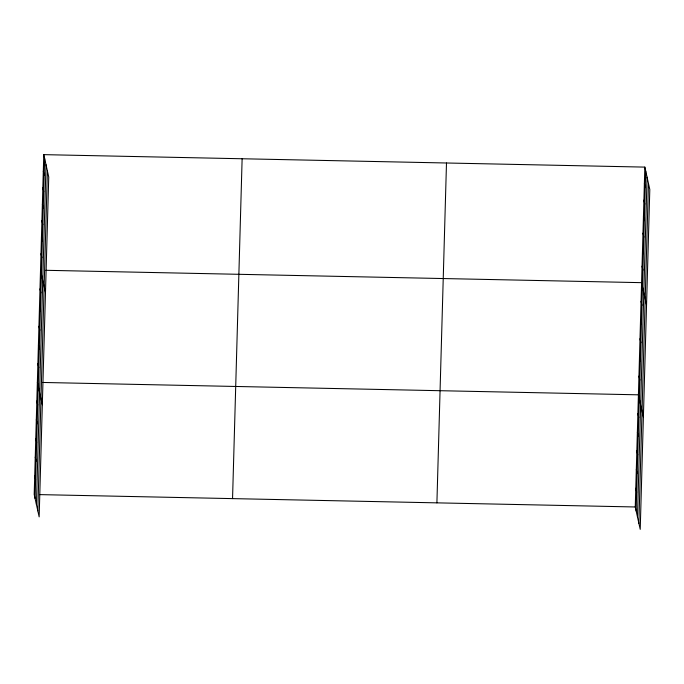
<?xml version="1.0" encoding="UTF-8"?>
<svg xmlns="http://www.w3.org/2000/svg" width="684" height="684" viewBox="0 0 684 684"><rect width="100%" height="100%" fill="white"/><g stroke="black" fill="none" stroke-linecap="round" stroke-linejoin="round"><path stroke-width="1.03" d="M43.776 154.644L34.2 494.498L39.159 516.89L48.744 177.028L43.776 154.644L644.841 167.11L649.8 189.502L640.224 529.356L635.256 506.972L644.841 167.11M35.089 498.499L44.665 158.645M36.432 504.57L46.008 164.707M37.817 510.82L47.393 170.957M232.551 498.619L242.127 158.756M436.905 502.86L446.49 162.997M636.146 510.974L645.722 171.111M637.488 517.044L647.073 177.182M638.873 523.294L648.458 183.432M45.828 270.3L641.583 282.663L646.542 305.055M42.664 382.459L638.42 394.822L643.379 417.206M39.501 494.609L635.256 506.972M644.371 183.62L645.26 187.621M643.909 200.13L644.79 204.131M643.439 216.631L644.328 220.633M642.977 233.141L643.866 237.143M642.507 249.651L643.396 253.653M642.045 266.153L642.934 270.154M641.053 301.353L641.943 305.355M640.523 320.052L641.412 324.054M640.002 338.742L640.891 342.744M639.472 357.433L640.361 361.434M638.95 376.123L639.831 380.124M637.89 413.512L638.779 417.514M637.368 432.202L638.249 436.204M636.838 450.893L637.727 454.894M636.308 469.592L637.197 473.593M635.787 488.282L636.676 492.283M43.314 171.145L44.203 175.147M42.844 187.655L43.733 191.657M42.382 204.165L43.272 208.167M41.921 220.667L42.801 224.668M41.45 237.177L42.34 241.178M40.989 253.687L41.878 257.688M40.518 270.197L45.486 292.581M39.997 288.887L40.886 292.889M39.467 307.578L40.356 311.579M38.945 326.268L39.826 330.269M38.415 344.967L39.304 348.96M37.885 363.657L38.774 367.659M37.364 382.347L42.322 404.731M36.833 401.038L37.723 405.039M36.303 419.728L37.193 423.729M35.782 438.427L36.671 442.428M35.252 457.117L36.141 461.119M34.73 475.808L35.611 479.809"/></g></svg>
